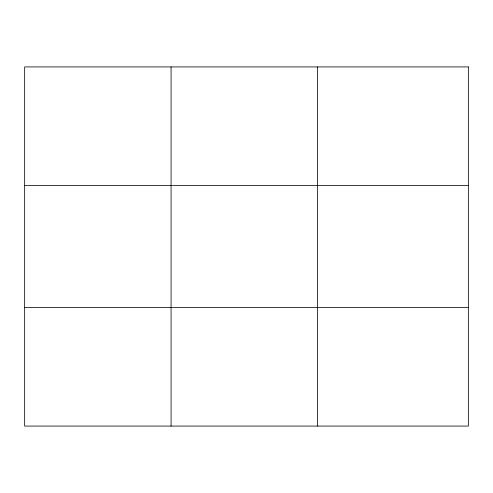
<?xml version="1.0" encoding="UTF-8"?>
<svg xmlns="http://www.w3.org/2000/svg" width="493" height="493" viewBox="0 0 493 493"><rect width="100%" height="100%" fill="white"/><g stroke="black" fill="none" stroke-linecap="round" stroke-linejoin="round"><path stroke-width="0.74" d="M171.071 66.919L171.071 426.081M317.492 66.919L317.492 426.081M24.65 185.442L468.35 185.442M24.65 307.558L468.35 307.558M468.35 66.919L468.35 426.081L24.65 426.081L24.65 66.919L468.35 66.919"/></g></svg>
